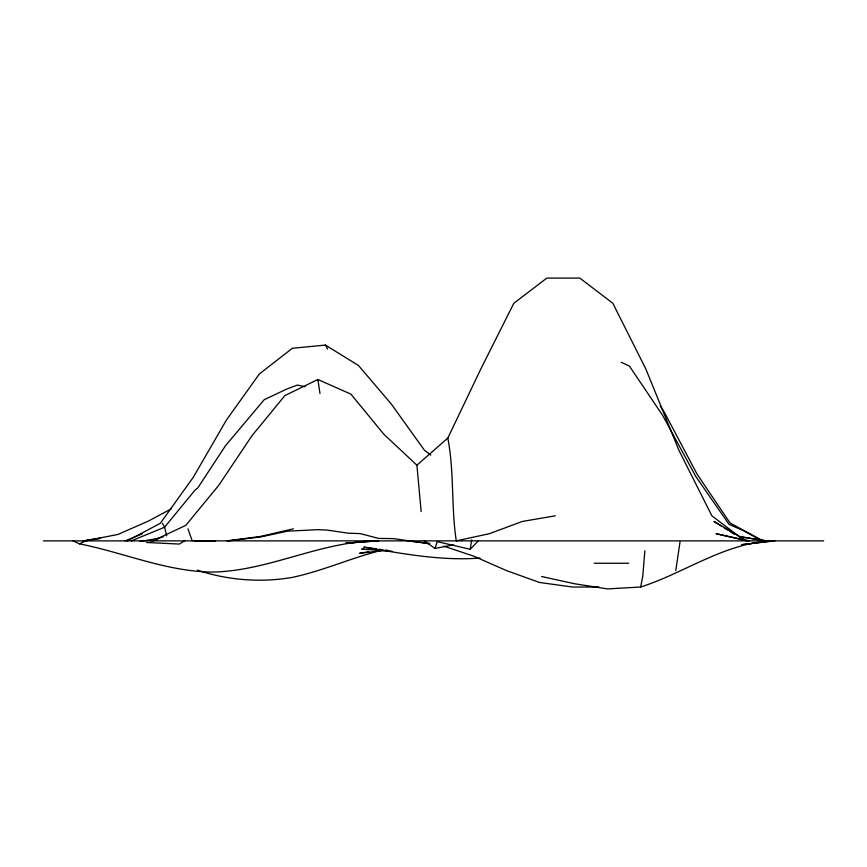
<?xml version="1.0" encoding="UTF-8"?>
<svg xmlns="http://www.w3.org/2000/svg" width="867" height="867" viewBox="0 0 867 867"><rect width="100%" height="100%" fill="white"/><g stroke="black" fill="none" stroke-linecap="round" stroke-linejoin="round"><path stroke-width="1.3" d="M644.885 550.762L642.761 576.338L640.637 587.024L607.626 588.91L574.615 583.762L541.604 576.501M680.021 541.908L675.772 570.584M424.039 540.618L435.05 548.464L437.174 541.637L470.185 549.288L471.67 539.957M421.156 511.584L416.908 465.2L447.795 438.128L480.806 369.006L513.817 303.287L546.817 278.09L579.828 278.09L612.839 303.287L645.85 369.006L678.861 450.168L711.872 515.811L740.624 537.648M470.185 549.288L478.432 540.705M185.148 540.401L179.458 544.064L146.447 542.493M171.157 508.907L148.756 520.915L117.869 534.484L84.858 540.878L100.301 538.407M127.33 540.878L160.341 523.267L193.352 477.153L226.363 420.127L259.374 373.948L292.385 348.274L325.396 345.077L358.407 365.43L391.418 404.174L424.429 450.244L430.823 455.088M131.383 540.878L164.589 527.234L195.032 490.083L197.795 487.904L225.474 445.757L264.197 399.709L286.359 389.24L297.403 385.078L305.162 386.725M416.908 465.2L383.897 434.28L350.886 394.106L317.875 379.497L284.864 395.59L251.853 435.884L218.842 485.206L185.831 525.337L152.82 540.878L157.761 539.144M125.206 540.878L142.329 533.801M640.637 587.024C685.136 572.773 724.671 542.753 772.681 540.878L741.794 544.649L774.805 540.878M150.695 540.878L163.386 536.716M73.088 540.878L79.461 543.858L85.822 540.878L823.65 540.878M382.824 550.025C351.807 557.492 322.73 571.115 291.41 577.563C259.97 582.765 227.707 580.229 197.459 570.15M194.197 540.878L215.59 540.878M293.36 528.837L260.349 536.445L227.338 540.878M435.05 548.464L453.539 544.834M368.573 551.737L359.556 553.319L387.289 550.068M140.075 541.474L158.563 538.342M555.313 515.811L522.302 521.457L489.291 533.725L456.28 540.878C451.078 506.87 454.373 471.865 447.795 438.128M82.733 540.878L99.9 538.299M227.403 540.878L260.609 536.987L287.302 531.189L317.755 529.672L327.011 530.062L348.198 533.194L360.217 533.595L378.641 538.418L393.423 538.602L409.083 540.878M368.497 541.485L345.662 543.186L378.673 540.878M371.184 541.279L376.549 540.878C319.771 541.517 268.271 571.407 211.494 572.068C165.89 571.342 123.656 552.593 79.461 543.858M480.004 558.055C440.956 561.09 402.147 553.558 363.804 547.12L376.679 548.909M43.35 540.878L85.605 540.878M594.231 563.257L628.694 563.257M598.902 587.024L572.491 587.024L539.48 582.461L506.469 570.584L473.458 556.072L443.806 546.167M364.368 549.125L361.68 549.093L392.057 551.217M407.436 540.878L429.88 543.446M379.247 549.266L381.827 549.613M409.56 540.878L429.371 543.804M739.551 536.586L767.273 540.878M739.41 536.619L765.149 540.878M749.131 540.878L716.12 533.725L747.007 540.878L713.996 521.457L722.005 526.497M621.227 362.298L629.431 366.112L662.637 415.391L695.843 476.557L729.049 524.362L743.008 530.485L762.245 540.878M763.025 540.878L730.014 522.942L697.003 474.032L664.003 411.608L660.329 406.059M724.292 527.938L727.727 530.095M730.014 531.525L734.587 534.408M325.396 345.077L327.52 349.054M162.465 523.267L164.589 527.234L166.713 535.86M192.203 540.878L187.955 528.837M317.875 379.497L319.999 393.52"/></g></svg>
